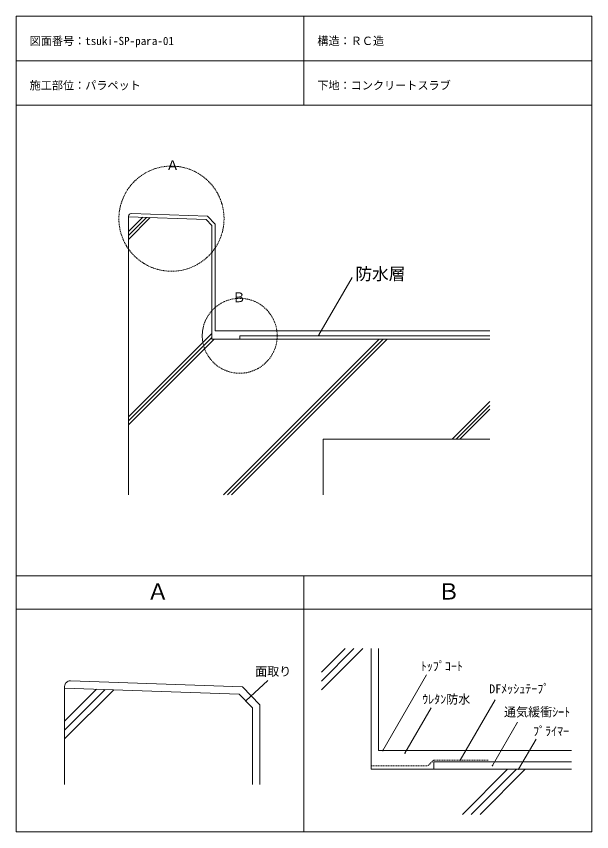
# Model space of a CAD drawing. Units: millimetres, scale not verified. Extents: x -517 to 518, y -673 to 792.
import ezdxf
from ezdxf.enums import TextEntityAlignment as Align

# ---------------------------------------------------------------- set-up
doc = ezdxf.new("R2010")
doc.units = ezdxf.units.MM
doc.header["$PDMODE"] = 32
doc.header["$PDSIZE"] = 0.8
doc.linetypes.add('DASHED2', pattern=[3, 2, -1])
doc.layers.add('0-0', color=7, linetype='Continuous', lineweight=13)
doc.styles.add('ＭＳ ゴシック', font='')
doc.styles.get('ＭＳ ゴシック').set_extended_font_data('MS Gothic')

msp = doc.modelspace()

# ---------------------------------------------------------------- linework, layer by layer
at = {"layer": '0-0'}
for p, q in [((-516.864, 792.357), (-516.864, -673.469)), ((-516.864, 792.357), (517.853, 792.357)), ((0.494, 792.357), (0.494, 632.357)), ((517.853, 792.357), (517.853, -673.469)), ((-516.864, 712.357), (517.853, 712.357)), ((-516.864, 632.357), (517.853, 632.357)), ((-315.075, 431.992), (-315.075, -68.008)), ((-315.075, 431.992), (-175.494, 427.118)), ((-315.075, 405.541), (-289.516, 431.1)), ((-315.075, 398.47), (-282.684, 430.861)), ((-315.075, 391.399), (-275.851, 430.623)), ((-175.494, 427.118), (-165.075, 416.328)), ((-165.075, 211.992), (-165.075, 416.328)), ((27.173, 219.492), (86.931, 322.996)), ((-315.075, 72.297), (-165.075, 222.297)), ((-315.075, 72.297), (-165.075, 222.297)), ((-315.075, 65.226), (-165.075, 215.226)), ((-315.075, 65.226), (-165.075, 215.226)), ((-315.075, 58.155), (-161.237, 211.992)), ((-315.075, 58.155), (-161.237, 211.992)), ((-165.075, 211.992), (334.925, 211.992)), ((-144.252, -68.008), (135.748, 211.992)), ((-144.252, -68.008), (135.748, 211.992)), ((-137.181, -68.008), (142.819, 211.992)), ((-137.181, -68.008), (142.819, 211.992)), ((-130.11, -68.008), (149.89, 211.992)), ((-130.11, -68.008), (149.89, 211.992)), ((266.875, 31.992), (334.925, 100.043)), ((266.875, 31.992), (334.925, 100.043)), ((273.946, 31.992), (334.925, 92.972)), ((273.946, 31.992), (334.925, 92.972)), ((281.017, 31.992), (334.925, 85.901)), ((281.017, 31.992), (334.925, 85.901)), ((34.925, 31.992), (334.925, 31.992)), ((34.925, 31.992), (34.925, -68.008)), ((-516.864, -213.469), (517.853, -213.469)), ((0.494, -213.469), (0.494, -673.469)), ((-516.864, -273.469), (517.853, -273.469)), ((31.783, -418.678), (106.307, -344.154)), ((31.783, -402.768), (90.397, -344.154)), ((31.783, -386.858), (74.487, -344.154)), ((121.205, -561.305), (121.205, -344.154)), ((142.186, -527.555), (220.898, -391.222)), ((-64.533, -401.581), (-104.127, -438.503)), ((-429.905, -415.397), (-115.85, -426.364)), ((-429.905, -415.397), (-429.905, -588.343)), ((-429.905, -474.912), (-372.398, -417.405)), ((-429.905, -490.821), (-357.025, -417.942)), ((-429.905, -506.731), (-341.652, -418.479)), ((-115.85, -426.364), (-92.405, -450.642)), ((281.551, -544.805), (344.13, -436.415)), ((-92.405, -588.343), (-92.405, -450.642)), ((182.05, -532.45), (229.067, -451.014)), ((339.461, -554.555), (384.363, -476.783)), ((386.44, -561.305), (417.804, -506.98)), ((121.205, -561.305), (481.376, -561.305)), ((285.235, -642.523), (366.453, -561.305)), ((301.145, -642.523), (382.363, -561.305)), ((317.055, -642.523), (398.273, -561.305)), ((-516.864, -673.469), (517.853, -673.469))]:
    msp.add_line(p, q, dxfattribs=at)
at = {"layer": '0-0', "color": 4}
for p, q in [((-315.075, 432.818), (-315.075, 431.992)), ((-309.9, 437.815), (-172.862, 433.03)), ((-172.862, 433.03), (-159.075, 418.752)), ((134.705, -344.154), (134.705, -527.555)), ((-419.556, -402.25), (-109.927, -413.063)), ((-429.905, -412.244), (-429.905, -415.397)), ((-109.927, -413.063), (-78.905, -445.187)), ((-78.905, -445.187), (-78.905, -588.343)), ((134.705, -527.555), (481.376, -527.555))]:
    msp.add_line(p, q, dxfattribs=at)
at = {"layer": '0-0', "color": 3}
for p, q in [((-115.075, 217.992), (334.925, 217.992)), ((-115.075, 217.992), (-115.075, 211.992)), ((233.705, -547.805), (481.376, -547.805)), ((233.705, -547.805), (233.705, -561.305))]:
    msp.add_line(p, q, dxfattribs=at)
at = {"layer": '0-0', "color": 5, "linetype": 'DASHED2'}
for p, q in [((121.205, -555.305), (223.205, -555.305)), ((233.705, -544.805), (223.205, -555.305)), ((233.705, -544.805), (332.665, -544.805))]:
    msp.add_line(p, q, dxfattribs=at)
at = {"layer": '0-0', "color": 4}
msp.add_lwpolyline([(-159.075, 418.752), (-159.075, 226.992), (334.925, 226.992)], dxfattribs=at)
at = {"layer": '0-0', "color": 1, "linetype": 'DASHED2'}
for centre, radius in [((-237.836, 428.546), 94.513), ((-115.075, 217.992), 67.35)]:
    msp.add_circle(centre, radius, dxfattribs=at)
at = {"layer": '0-0', "color": 4}
for centre, radius in [((-310.075, 432.818), 5), ((-419.905, -412.244), 10)]:
    msp.add_arc(centre, radius, 88, 180, dxfattribs=at)
at = {"layer": '0-0'}
for p in [(27.173, 219.492), (-104.127, -438.503), (142.186, -527.555), (182.05, -532.45), (281.551, -544.805), (339.461, -554.555), (386.44, -561.305)]:
    msp.add_point(p, dxfattribs=at)

# ---------------------------------------------------------------- texts
at = {"layer": '0-0', "style": 'ＭＳ ゴシック'}
for s, height, p in [('図面番号：tsuki-SP-para-01', 14.66, (-492.864, 736.357)), ('構造：ＲＣ造', 14.66, (24.494, 736.357)), ('施工部位：パラペット', 14.66, (-492.864, 656.357)), ('下地：コンクリートスラブ', 14.66, (24.494, 656.357)), ('Ａ', 17.6, (-247.742, 510.485)), ('防水層', 21.99, (92.854, 311.713)), ('Ｂ', 17.6, (-128.396, 273.124)), ('Ａ', 29.33, (-282.268, -265.32)), ('Ｂ', 29.33, (240.689, -264.973)), ('ﾄｯﾌﾟｺｰﾄ', 15.85, (210.507, -388.874)), ('面取り', 15.85, (-87.312, -398.12)), ('DFﾒｯｼｭﾃｰﾌﾟ', 15.85, (333.55, -429.399)), ('ｳﾚﾀﾝ防水', 15.85, (212.977, -448.126)), ('通気緩衝ｼｰﾄ', 15.85, (360.238, -471.118)), ('ﾌﾟﾗｲﾏｰ', 15.85, (412.399, -505.62))]:
    msp.add_text(s, height=height, dxfattribs=at).set_placement(p, align=Align.BOTTOM_LEFT)

doc.saveas('drawing.dxf')
